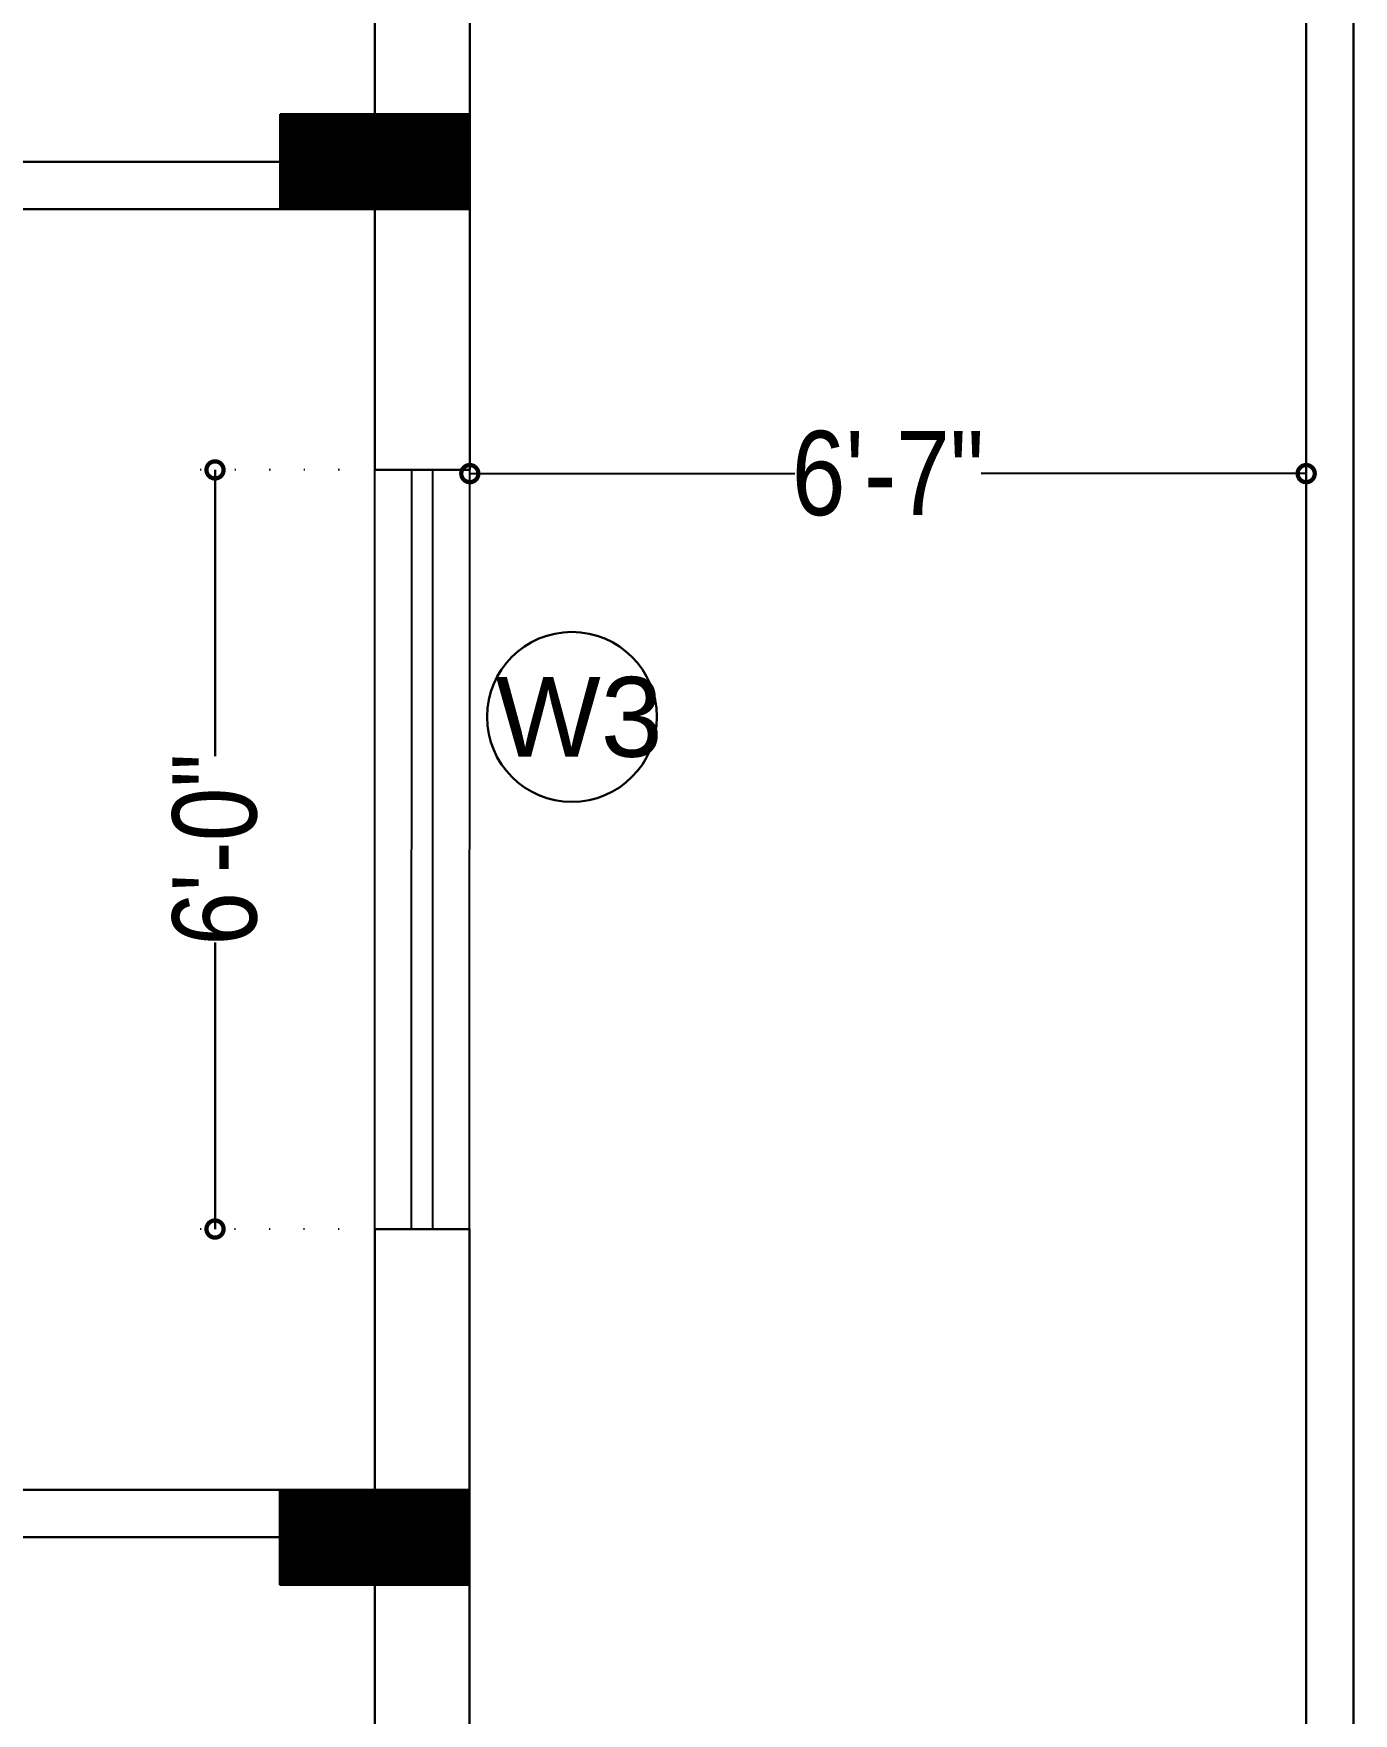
# Model space of a CAD drawing. Extents: x 187966 to 202201, y 659574 to 1343694.
# Drawn here: x 193899.6 to 194024.9, y 665103.5 to 665262.9 of the extents above; entities that cross this region are included whole.
import ezdxf

# ---------------------------------------------------------------- set-up
doc = ezdxf.new("R2010")
doc.units = 0
doc.header["$MEASUREMENT"] = 0
doc.header["$PDMODE"] = 32
doc.linetypes.add('DOT2', pattern=[3.175, 0, -3.175])
for name, color, linetype, lineweight in [('A-Wall', 7, 'Continuous', 30), ('sill', 32, 'Continuous', 25), ('Text', 55, 'Continuous', 25), ('WINDOW', 147, 'Continuous', 25)]:
    doc.layers.add(name, color=color, linetype=linetype, lineweight=lineweight)
doc.layers.add('ELE', color=7, linetype='Continuous')
doc.styles.add('AA_03.50', font='ARIALN.TTF', dxfattribs={"height": 8})
doc.styles.add('jag', font='arial.ttf')
doc.dimstyles.new('AA_03.50', dxfattribs={"dimtxt": 9, "dimasz": 3.25, "dimexe": 1.75, "dimexo": 3.375, "dimgap": 0.09, "dimtad": 0, "dimdec": 0, "dimzin": 3, "dimdsep": 46, "dimlunit": 4, "dimtxsty": 'AA_03.50', "dimblk": 'DOTSMALL', "dimcen": 0.09, "dimclre": 7, "dimadec": 0, "dimazin": 0, "dimtfac": 1, "dimtdec": 0, "dimtofl": 0, "dimtmove": 0, "dimatfit": 3, "dimfxl": 1, "dimtolj": 1, "dimtzin": 0, "dimlwd": -1, "dimarcsym": 0})

# ---------------------------------------------------------------- blocks, each defined once
blk = doc.blocks.new('_DotSmall')
at = {"color": 0, "linetype": 'ByBlock', "const_width": 0.5}
blk.add_lwpolyline([(-0.0625, 0, 1), (0.0625, 0, 1)], format="xyb", close=True, dxfattribs=at)
blk = doc.blocks.new('*D33')
at = {"layer": 'DEFPOINTS', "color": 0, "transparency": 16777216}
for p in [(194020.4, 665257.7), (193941.03, 665221.15), (194020.4, 665221.15)]:
    blk.add_point(p, dxfattribs=at)
at = {"layer": 'Text', "color": 7, "linetype": 'DOT2', "lineweight": -2, "transparency": 16777216}
for p, q in [((194020.4, 665254.32), (194020.4, 665219.4)), ((193941.03, 665224.53), (193941.03, 665222.9))]:
    blk.add_line(p, q, dxfattribs=at)
at = {"layer": 'Text', "color": 0, "transparency": 16777216}
for p, q in [((193941.03, 665221.15), (193971.88, 665221.15)), ((194020.4, 665221.15), (193989.55, 665221.15))]:
    blk.add_line(p, q, dxfattribs=at)
at = {"layer": 'Text', "color": 0, "transparency": 16777216, "xscale": 3.25, "yscale": 3.25, "zscale": 3.25, "rotation": 180}
blk.add_blockref('_DotSmall', (193941.03, 665221.15), dxfattribs=at)
at = {"layer": 'Text', "color": 0, "transparency": 16777216, "xscale": 3.25, "yscale": 3.25, "zscale": 3.25}
blk.add_blockref('_DotSmall', (194020.4, 665221.15), dxfattribs=at)
at = {"layer": 'Text', "color": 0, "transparency": 16777216, "insert": (193980.71, 665221.15), "char_height": 8, "attachment_point": 5, "style": 'AA_03.50'}
blk.add_mtext('\\A1;6\'-7"', dxfattribs=at)
blk = doc.blocks.new('EGVSVS')
at = {"layer": 'A-Wall'}
h = blk.add_hatch(dxfattribs=at)
h.set_pattern_fill('ANSI31', color=256, style=0)
h.set_pattern_definition([(45, (0, 0), (-0.088388347648, 0.088388347648), [])])
h.paths.add_polyline_path([(188258.49, 672097.51), (188258.49, 672106.51), (188240.49, 672106.51), (188240.49, 672097.51)])
blk.add_lwpolyline([(188240.49, 672106.51), (188258.49, 672106.51), (188258.49, 672097.51), (188240.49, 672097.51)], close=True, dxfattribs=at)
blk = doc.blocks.new('*D43')
at = {"layer": 'A-Wall', "color": 7, "linetype": 'DOT2', "lineweight": -2, "transparency": 16777216}
for p, q in [((193928.65, 665221.5), (193915.1, 665221.5)), ((193928.63, 665149.46), (193915.1, 665149.46))]:
    blk.add_line(p, q, dxfattribs=at)
at = {"layer": 'A-Wall', "color": 0, "transparency": 16777216}
for p, q in [((193916.85, 665221.5), (193916.85, 665194.32)), ((193916.85, 665149.46), (193916.85, 665176.64))]:
    blk.add_line(p, q, dxfattribs=at)
at = {"layer": 'DEFPOINTS', "color": 0, "transparency": 16777216}
for p in [(193932.03, 665221.5), (193916.85, 665149.46), (193932, 665149.46)]:
    blk.add_point(p, dxfattribs=at)
at = {"layer": 'A-Wall', "color": 0, "transparency": 16777216, "xscale": 3.25, "yscale": 3.25, "zscale": 3.25}
for p, rotation in [((193916.85, 665221.5), 90), ((193916.85, 665149.46), 270)]:
    blk.add_blockref('_DotSmall', p, dxfattribs=dict(at, rotation=rotation))
at = {"layer": 'A-Wall', "color": 0, "transparency": 16777216, "insert": (193916.85, 665185.48), "char_height": 8, "attachment_point": 5, "rotation": 90, "style": 'AA_03.50'}
blk.add_mtext('\\A1;6\'-0"', dxfattribs=at)

msp = doc.modelspace()

# ---------------------------------------------------------------- linework, layer by layer
at = {"layer": 'A-Wall'}
for p, q in [((193932, 665149.46), (193932, 665124.71)), ((193932, 664976.25), (193932, 665135.21)), ((193807.69, 665124.71), (193932, 665124.71)), ((193807.69, 665120.21), (193932, 665120.21))]:
    msp.add_line(p, q, dxfattribs=at)
for points in [[(194024.88, 665422.32), (194024.88, 664930.02)], [(193298.43, 665417.82), (194020.4, 665417.82), (194020.4, 664934.5)], [(193803.23, 665250.75), (193932.03, 665250.75), (193932.03, 665273.15)], [(193932.03, 665221.5), (193941.03, 665221.5), (193941.03, 665273.15)], [(193932.03, 665250.75), (193803.23, 665250.75)], [(194024.88, 665249.42), (194024.88, 665198.66)], [(193932.03, 665221.5), (193932.03, 665246.25), (193803.23, 665246.25)], [(194024.88, 665198.66), (194024.88, 665198.7), (194024.88, 665198.66)], [(193941, 664967.25), (193941, 665133), (193941, 665149.46), (193932, 665149.46)]]:
    msp.add_lwpolyline(points, dxfattribs=at)
at = {"layer": 'ELE', "linetype": 'ByBlock', "lineweight": 30}
msp.add_circle((193950.72, 665198.06), 8.06, dxfattribs=at)
at = {"layer": 'sill'}
for points in [[(193932, 665149.46), (193932.03, 665221.5)], [(193941, 665149.46), (193941.03, 665221.5)]]:
    msp.add_lwpolyline(points, dxfattribs=at)
at = {"layer": 'WINDOW'}
for points in [[(193935.5, 665149.46), (193935.52, 665221.5)], [(193937.51, 665149.46), (193937.53, 665221.5)]]:
    msp.add_lwpolyline(points, dxfattribs=at)

# ---------------------------------------------------------------- block references
at = {"layer": 'A-Wall'}
for p in [(5682.53, -6851.25), (5682.51, -6981.8), (5682.51, -6981.8)]:
    msp.add_blockref('EGVSVS', p, dxfattribs=at)

# ---------------------------------------------------------------- texts
at = {"layer": 'Text', "insert": (193943.47, 665201.85), "char_height": 7.5716, "width": 212.5439, "attachment_point": 1, "style": 'jag'}
msp.add_mtext('W3{\\H0.8193x; }^I', dxfattribs=at)

# ---------------------------------------------------------------- dimensions: what is measured, and where the dimension line sits
at = {"layer": 'A-Wall'}
dim = msp.add_linear_dim(base=(193916.85, 665149.46), p1=(193932.03, 665221.5), p2=(193932, 665149.46), angle=90, dimstyle='AA_03.50', override={"dimtxt": 8, "dimdec": 1, "dimtdec": 1, "dimfxl": 0.1}, dxfattribs=at)
dim.commit()
dim.dimension.update_dxf_attribs({"geometry": '*D43', "text_midpoint": (193916.85, 665185.48)})
at = {"layer": 'Text'}
dim = msp.add_linear_dim(base=(194020.4, 665221.15), p1=(193941.03, 665221.15), p2=(194020.4, 665257.7), dimstyle='AA_03.50', override={"dimtxt": 8, "dimfxl": 0.1}, dxfattribs=at)
dim.commit()
dim.dimension.update_dxf_attribs({"geometry": '*D33', "text_midpoint": (193980.71, 665221.15)})

doc.saveas('drawing.dxf')
